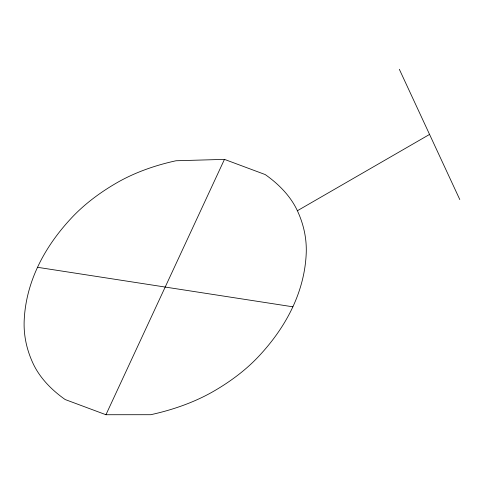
<?xml version="1.0" encoding="UTF-8"?>
<svg xmlns="http://www.w3.org/2000/svg" width="484" height="484" viewBox="0 0 484 484"><rect width="100%" height="100%" fill="white"/><g stroke="black" fill="none" stroke-linecap="round" stroke-linejoin="round"><path stroke-width="0.73" d="M105.942 414.727L224.455 159.375L265.214 174.561A167.047 96.443 0 0 1 297.382 210.74A261.62 151.044 0 0 1 306.197 253.918A395.234 228.188 0 0 1 258.613 356.448A261.62 151.044 0 0 1 213.583 391.302A177.374 102.408 0 0 1 150.73 414.709L105.942 414.727L65.183 399.548A167.047 96.443 0 0 1 33.021 363.369A261.62 151.044 0 0 1 24.2 320.184A395.234 228.188 0 0 1 71.783 217.655A261.62 151.044 0 0 1 116.819 182.807A167.047 96.443 0 0 1 176.007 160.761L224.455 159.375M297.382 210.74L429.562 134.425M37.522 267.301L292.874 306.808M399.324 69.272L459.8 199.577"/></g></svg>
